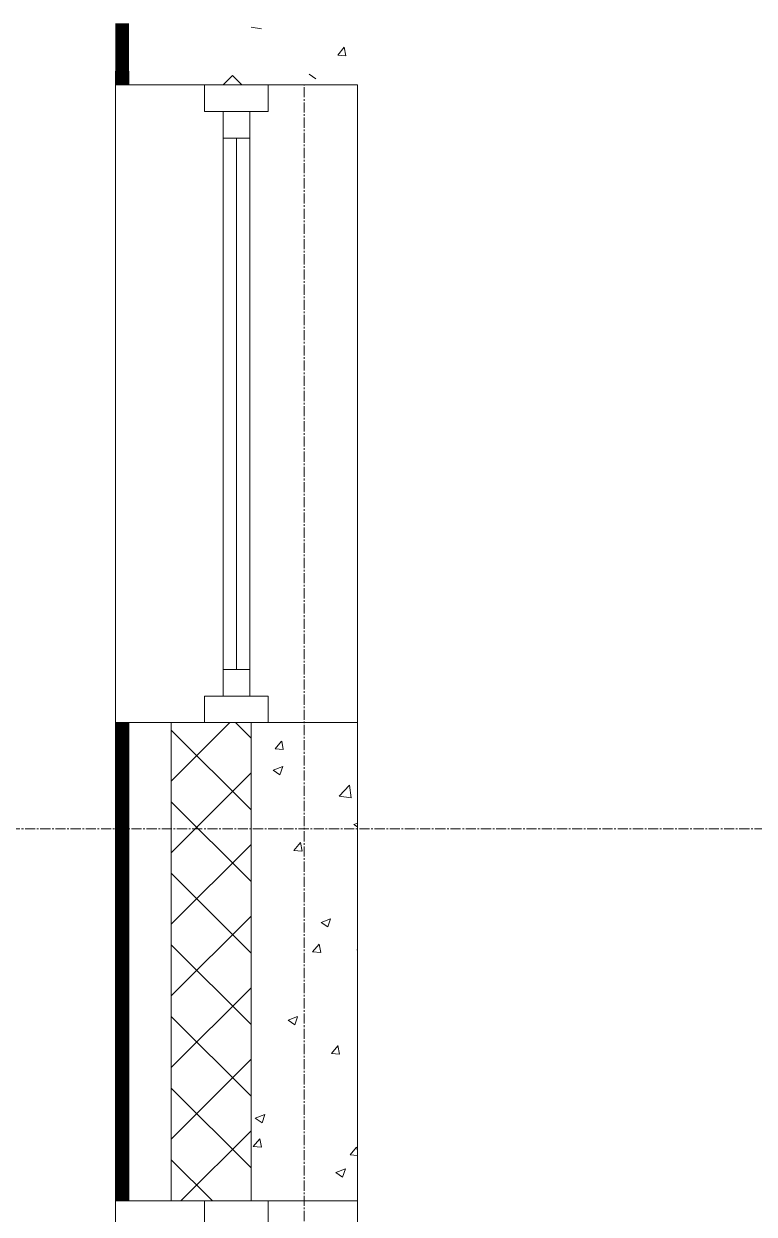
# Model space of a CAD drawing. Header units: millimetres. Extents: x 470010 to 1231400, y -134005 to 421770.
# Drawn here: x 508527 to 509900, y -100927 to -98687 of the extents above; entities that cross this region are included whole.
import ezdxf

# ---------------------------------------------------------------- set-up
doc = ezdxf.new("R2010")
doc.units = ezdxf.units.MM
doc.linetypes.add('CENTER2', pattern=[28.575, 19.05, -3.175, 3.175, -3.175])
for name, color, linetype, lineweight in [('A-Wall_Материал_Газоблок_Контур', 250, 'Continuous', 0), ('АР_Окна', 4, 'Continuous', 5), ('АР_Стены ПЕНОблок', 52, 'Continuous', 20), ('АР_Тонкая', 254, 'Continuous', 5), ('АР_Утеплитель', 31, 'Continuous', 0), ('АР_Штриховка', 8, 'Continuous', 0)]:
    doc.layers.add(name, color=color, linetype=linetype, lineweight=lineweight)
doc.layers.add('АР_Оси_РД_100', color=7, linetype='Continuous', lineweight=0, true_color=0x525252)

msp = doc.modelspace()

# ---------------------------------------------------------------- linework, layer by layer
at = {"layer": 'A-Wall_Материал_Газоблок_Контур', "color": 18, "linetype": 'Continuous', "lineweight": 0, "true_color": 0x000000}
for p, q in [((508698.932, -98801.687), (508698.932, -100001.687)), ((509153.932, -100001.687), (509153.932, -98801.687)), ((508698.932, -100901.687), (508698.932, -102101.687)), ((509153.932, -102101.687), (509153.932, -100901.687))]:
    msp.add_line(p, q, dxfattribs=at)
at = {"layer": 'АР_Окна', "color": 18, "linetype": 'Continuous', "lineweight": 5, "true_color": 0x000000}
for p, q in [((508698.932, -98801.687), (508698.932, -100001.687)), ((509153.932, -98801.687), (509153.932, -100001.687)), ((508901.432, -98901.687), (508951.432, -98901.687)), ((508926.432, -98901.687), (508926.432, -99901.687)), ((508901.432, -99901.687), (508951.432, -99901.687)), ((508698.932, -100901.687), (508698.932, -102101.687)), ((509153.932, -100901.687), (509153.932, -102101.687))]:
    msp.add_line(p, q, dxfattribs=at)
for points in [[(508986.432, -98851.687), (508986.432, -98801.687), (508866.432, -98801.687), (508866.432, -98851.687)], [(508901.432, -98851.687), (508951.432, -98851.687), (508951.432, -99951.687), (508901.432, -99951.687)], [(508986.432, -99951.687), (508986.432, -100001.687), (508866.432, -100001.687), (508866.432, -99951.687)], [(508986.432, -100951.687), (508986.432, -100901.687), (508866.432, -100901.687), (508866.432, -100951.687)]]:
    msp.add_lwpolyline(points, close=True, dxfattribs=at)
at = {"layer": 'АР_Оси_РД_100', "linetype": 'CENTER2'}
for p, q in [((509053.933, -133315.052), (509053.933, -98801.687)), ((538608.933, -100201.687), (503098.975, -100201.687))]:
    msp.add_line(p, q, dxfattribs=at)
at = {"layer": 'АР_Стены ПЕНОблок', "color": 18, "linetype": 'Continuous', "lineweight": 20, "true_color": 0x000000}
for p, q in [((508953.932, -98801.687), (509153.932, -98801.687)), ((509153.932, -100001.687), (508953.932, -100001.687)), ((508953.932, -100001.687), (508953.932, -100901.687)), ((509153.932, -100901.687), (509153.932, -100001.687)), ((508953.932, -100901.687), (509153.932, -100901.687))]:
    msp.add_line(p, q, dxfattribs=at)
at = {"layer": 'АР_Тонкая', "color": 18, "linetype": 'Continuous', "lineweight": 5, "true_color": 0x000000}
for p, q in [((508698.932, -98775.687), (508698.932, -98801.687)), ((508723.932, -98775.687), (508723.932, -98801.687)), ((508723.932, -98801.687), (508723.932, -98775.687)), ((508698.932, -98801.687), (508723.932, -98801.687)), ((508723.932, -98801.687), (508803.932, -98801.687)), ((508723.932, -100001.687), (508698.932, -100001.687)), ((508698.932, -100001.687), (508698.932, -100901.687)), ((508803.932, -100001.687), (508723.932, -100001.687)), ((508723.932, -100001.687), (508723.932, -100901.687)), ((508723.932, -100901.687), (508723.932, -100001.687)), ((508803.932, -100901.687), (508803.932, -100001.687)), ((508698.932, -100901.687), (508723.932, -100901.687)), ((508723.932, -100901.687), (508803.932, -100901.687))]:
    msp.add_line(p, q, dxfattribs=at)
at = {"layer": 'АР_Утеплитель', "color": 18, "linetype": 'Continuous', "lineweight": 0, "true_color": 0x000000}
for p, q in [((508803.932, -98801.687), (508953.932, -98801.687)), ((508953.932, -100001.687), (508803.932, -100001.687)), ((508803.932, -100001.687), (508803.932, -100901.687)), ((508953.932, -100901.687), (508953.932, -100001.687)), ((508803.932, -100901.687), (508953.932, -100901.687))]:
    msp.add_line(p, q, dxfattribs=at)
at = {"layer": 'АР_Штриховка', "color": 18, "linetype": 'Continuous', "lineweight": 0, "true_color": 0x000000}
for p, q in [((508698.932, -98686.687), (508723.932, -98686.687)), ((508698.932, -98687.687), (508723.932, -98687.687)), ((508698.932, -98688.687), (508723.932, -98688.687)), ((508698.932, -98689.687), (508723.932, -98689.687)), ((508698.932, -98690.687), (508723.932, -98690.687)), ((508698.932, -98691.687), (508723.932, -98691.687)), ((508698.932, -98692.687), (508723.932, -98692.687)), ((508698.932, -98693.687), (508723.932, -98693.687)), ((508953.932, -98693.084), (508973.759, -98696.159)), ((508698.932, -98694.687), (508723.932, -98694.687)), ((508698.932, -98695.687), (508723.932, -98695.687)), ((508698.932, -98696.687), (508723.932, -98696.687)), ((508698.932, -98697.687), (508723.932, -98697.687)), ((508698.932, -98698.687), (508723.932, -98698.687)), ((508698.932, -98699.687), (508723.932, -98699.687)), ((508698.932, -98700.687), (508723.932, -98700.687)), ((508698.932, -98701.687), (508723.932, -98701.687)), ((508698.932, -98702.687), (508723.932, -98702.687)), ((508698.932, -98703.687), (508723.932, -98703.687)), ((508698.932, -98704.687), (508723.932, -98704.687)), ((508698.932, -98705.687), (508723.932, -98705.687)), ((508698.932, -98706.687), (508723.932, -98706.687)), ((508698.932, -98707.687), (508723.932, -98707.687)), ((508698.932, -98708.687), (508723.932, -98708.687)), ((508698.932, -98709.687), (508723.932, -98709.687)), ((508698.932, -98710.687), (508723.932, -98710.687)), ((508698.932, -98711.687), (508723.932, -98711.687)), ((508698.932, -98712.687), (508723.932, -98712.687)), ((508698.932, -98713.687), (508723.932, -98713.687)), ((508698.932, -98714.687), (508723.932, -98714.687)), ((508698.932, -98715.687), (508723.932, -98715.687)), ((508698.932, -98716.687), (508723.932, -98716.687)), ((508698.932, -98717.687), (508723.932, -98717.687)), ((508698.932, -98718.687), (508723.932, -98718.687)), ((508698.932, -98719.687), (508723.932, -98719.687)), ((508698.932, -98720.687), (508723.932, -98720.687)), ((508698.932, -98721.687), (508723.932, -98721.687)), ((508698.932, -98722.687), (508723.932, -98722.687)), ((508698.932, -98723.687), (508723.932, -98723.687)), ((508698.932, -98724.687), (508723.932, -98724.687)), ((508698.932, -98725.687), (508723.932, -98725.687)), ((508698.932, -98726.687), (508723.932, -98726.687)), ((508698.932, -98727.687), (508723.932, -98727.687)), ((508698.932, -98728.687), (508723.932, -98728.687)), ((508698.932, -98729.687), (508723.932, -98729.687)), ((508698.932, -98730.687), (508723.932, -98730.687)), ((508698.932, -98731.687), (508723.932, -98731.687)), ((508698.932, -98732.687), (508723.932, -98732.687)), ((508698.932, -98733.687), (508723.932, -98733.687)), ((508698.932, -98734.687), (508723.932, -98734.687)), ((508698.932, -98735.687), (508723.932, -98735.687)), ((508698.932, -98736.687), (508723.932, -98736.687)), ((508698.932, -98737.687), (508723.932, -98737.687)), ((508698.932, -98738.687), (508723.932, -98738.687)), ((509116.98, -98745.469), (509129.225, -98730.876)), ((509132.267, -98746.778), (509129.33, -98730.857)), ((508698.932, -98739.687), (508723.932, -98739.687)), ((508698.932, -98740.687), (508723.932, -98740.687)), ((508698.932, -98741.687), (508723.932, -98741.687)), ((508698.932, -98742.687), (508723.932, -98742.687)), ((508698.932, -98743.687), (508723.932, -98743.687)), ((508698.932, -98744.687), (508723.932, -98744.687)), ((508698.932, -98745.687), (508723.932, -98745.687)), ((508698.932, -98746.687), (508723.932, -98746.687)), ((508698.932, -98747.687), (508723.932, -98747.687)), ((508698.932, -98748.687), (508723.932, -98748.687)), ((508698.932, -98749.687), (508723.932, -98749.687)), ((508698.932, -98750.687), (508723.932, -98750.687)), ((508698.932, -98751.687), (508723.932, -98751.687)), ((508698.932, -98752.687), (508723.932, -98752.687)), ((508698.932, -98753.687), (508723.932, -98753.687)), ((508698.932, -98754.687), (508723.932, -98754.687)), ((508698.932, -98755.687), (508723.932, -98755.687)), ((508698.932, -98756.687), (508723.932, -98756.687)), ((508698.932, -98757.687), (508723.932, -98757.687)), ((508698.932, -98758.687), (508723.932, -98758.687)), ((508698.932, -98759.687), (508723.932, -98759.687)), ((508698.932, -98760.687), (508723.932, -98760.687)), ((509116.98, -98745.47), (509132.162, -98746.798)), ((508698.932, -98761.687), (508723.932, -98761.687)), ((508698.932, -98762.687), (508723.932, -98762.687)), ((508698.932, -98763.687), (508723.932, -98763.687)), ((508698.932, -98764.687), (508723.932, -98764.687)), ((508698.932, -98765.687), (508723.932, -98765.687)), ((508698.932, -98766.687), (508723.932, -98766.687)), ((508698.932, -98767.687), (508723.932, -98767.687)), ((508698.932, -98768.687), (508723.932, -98768.687)), ((508698.932, -98769.687), (508723.932, -98769.687)), ((508698.932, -98770.687), (508723.932, -98770.687)), ((508698.932, -98771.687), (508723.932, -98771.687)), ((508698.932, -98772.687), (508723.932, -98772.687)), ((508698.932, -98773.687), (508723.932, -98773.687)), ((508698.932, -98775.687), (508723.932, -98775.687)), ((508698.932, -98776.687), (508723.932, -98776.687)), ((508698.932, -98777.687), (508723.932, -98777.687)), ((508698.932, -98778.687), (508723.932, -98778.687)), ((508698.932, -98779.687), (508723.932, -98779.687)), ((508698.932, -98780.687), (508723.932, -98780.687)), ((508698.932, -98781.687), (508723.932, -98781.687)), ((508698.932, -98782.687), (508723.932, -98782.687)), ((508698.932, -98783.687), (508723.932, -98783.687)), ((509063.379, -98781.53), (509076.013, -98790.052)), ((508698.932, -98784.687), (508723.932, -98784.687)), ((508698.932, -98785.687), (508723.932, -98785.687)), ((508698.932, -98786.687), (508723.932, -98786.687)), ((508698.932, -98787.687), (508723.932, -98787.687)), ((508698.932, -98788.687), (508723.932, -98788.687)), ((508698.932, -98789.687), (508723.932, -98789.687)), ((508698.932, -98790.687), (508723.932, -98790.687)), ((508698.932, -98791.687), (508723.932, -98791.687)), ((508698.932, -98792.687), (508723.932, -98792.687)), ((508698.932, -98793.687), (508723.932, -98793.687)), ((508698.932, -98794.687), (508723.932, -98794.687)), ((508698.932, -98795.687), (508723.932, -98795.687)), ((508698.932, -98796.687), (508723.932, -98796.687)), ((508698.932, -98797.687), (508723.932, -98797.687)), ((508698.932, -98798.687), (508723.932, -98798.687)), ((508698.932, -98799.687), (508723.932, -98799.687)), ((508698.932, -98800.687), (508723.932, -98800.687)), ((508901.665, -98801.687), (508919.229, -98784.123)), ((508936.792, -98801.687), (508919.229, -98784.123)), ((508698.932, -100002.687), (508723.932, -100002.687)), ((508698.932, -100003.687), (508723.932, -100003.687)), ((508698.932, -100004.687), (508723.932, -100004.687)), ((508698.932, -100005.687), (508723.932, -100005.687)), ((508698.932, -100006.687), (508723.932, -100006.687)), ((508698.932, -100007.687), (508723.932, -100007.687)), ((508698.932, -100008.687), (508723.932, -100008.687)), ((508698.932, -100009.687), (508723.932, -100009.687)), ((508698.932, -100010.687), (508723.932, -100010.687)), ((508698.932, -100011.687), (508723.932, -100011.687)), ((508698.932, -100012.687), (508723.932, -100012.687)), ((508698.932, -100013.687), (508723.932, -100013.687)), ((508698.932, -100014.687), (508723.932, -100014.687)), ((508698.932, -100015.687), (508723.932, -100015.687)), ((508803.932, -100111.754), (508913.999, -100001.687)), ((508953.932, -100165.865), (508803.932, -100015.865)), ((508953.932, -100031.161), (508924.458, -100001.687)), ((508698.932, -100016.687), (508723.932, -100016.687)), ((508698.932, -100017.687), (508723.932, -100017.687)), ((508698.932, -100018.687), (508723.932, -100018.687)), ((508698.932, -100019.687), (508723.932, -100019.687)), ((508698.932, -100020.687), (508723.932, -100020.687)), ((508698.932, -100021.687), (508723.932, -100021.687)), ((508698.932, -100022.687), (508723.932, -100022.687)), ((508698.932, -100023.687), (508723.932, -100023.687)), ((508698.932, -100024.687), (508723.932, -100024.687)), ((508698.932, -100025.687), (508723.932, -100025.687)), ((508698.932, -100026.687), (508723.932, -100026.687)), ((508698.932, -100027.687), (508723.932, -100027.687)), ((508698.932, -100028.687), (508723.932, -100028.687)), ((508698.932, -100029.687), (508723.932, -100029.687)), ((508698.932, -100030.687), (508723.932, -100030.687)), ((508698.932, -100031.687), (508723.932, -100031.687)), ((508698.932, -100032.687), (508723.932, -100032.687)), ((508698.932, -100033.687), (508723.932, -100033.687)), ((508698.932, -100034.687), (508723.932, -100034.687)), ((508698.932, -100035.687), (508723.932, -100035.687)), ((508698.932, -100036.687), (508723.932, -100036.687)), ((508698.932, -100037.687), (508723.932, -100037.687)), ((508999.314, -100050.989), (509011.559, -100036.396)), ((509014.599, -100052.299), (509011.662, -100036.377)), ((508698.932, -100038.687), (508723.932, -100038.687)), ((508698.932, -100039.687), (508723.932, -100039.687)), ((508698.932, -100040.687), (508723.932, -100040.687)), ((508698.932, -100041.687), (508723.932, -100041.687)), ((508698.932, -100042.687), (508723.932, -100042.687)), ((508698.932, -100043.687), (508723.932, -100043.687)), ((508698.932, -100044.687), (508723.932, -100044.687)), ((508698.932, -100045.687), (508723.932, -100045.687)), ((508698.932, -100046.687), (508723.932, -100046.687)), ((508698.932, -100047.687), (508723.932, -100047.687)), ((508698.932, -100048.687), (508723.932, -100048.687)), ((508698.932, -100049.687), (508723.932, -100049.687)), ((508698.932, -100050.687), (508723.932, -100050.687)), ((508698.932, -100051.687), (508723.932, -100051.687)), ((508698.932, -100052.687), (508723.932, -100052.687)), ((508698.932, -100053.687), (508723.932, -100053.687)), ((508698.932, -100054.687), (508723.932, -100054.687)), ((508698.932, -100055.687), (508723.932, -100055.687)), ((508698.932, -100056.687), (508723.932, -100056.687)), ((508698.932, -100057.687), (508723.932, -100057.687)), ((508698.932, -100058.687), (508723.932, -100058.687)), ((508698.932, -100059.687), (508723.932, -100059.687)), ((508698.932, -100060.687), (508723.932, -100060.687)), ((508999.314, -100050.989), (509014.496, -100052.318)), ((508698.932, -100061.687), (508723.932, -100061.687)), ((508698.932, -100062.687), (508723.932, -100062.687)), ((508698.932, -100063.687), (508723.932, -100063.687)), ((508698.932, -100064.687), (508723.932, -100064.687)), ((508698.932, -100065.687), (508723.932, -100065.687)), ((508698.932, -100066.687), (508723.932, -100066.687)), ((508698.932, -100067.687), (508723.932, -100067.687)), ((508698.932, -100068.687), (508723.932, -100068.687)), ((508698.932, -100069.687), (508723.932, -100069.687)), ((508698.932, -100070.687), (508723.932, -100070.687)), ((508698.932, -100071.687), (508723.932, -100071.687)), ((508698.932, -100072.687), (508723.932, -100072.687)), ((508698.932, -100073.687), (508723.932, -100073.687)), ((508698.932, -100074.687), (508723.932, -100074.687)), ((508698.932, -100075.687), (508723.932, -100075.687)), ((508698.932, -100076.687), (508723.932, -100076.687)), ((508698.932, -100077.687), (508723.932, -100077.687)), ((508698.932, -100078.687), (508723.932, -100078.687)), ((508698.932, -100079.687), (508723.932, -100079.687)), ((508698.932, -100080.687), (508723.932, -100080.687)), ((508698.932, -100081.687), (508723.932, -100081.687)), ((508698.932, -100082.687), (508723.932, -100082.687)), ((508698.932, -100083.687), (508723.932, -100083.687)), ((508698.932, -100084.687), (508723.932, -100084.687)), ((508698.932, -100085.687), (508723.932, -100085.687)), ((508698.932, -100086.687), (508723.932, -100086.687)), ((508698.932, -100087.687), (508723.932, -100087.687)), ((508698.932, -100088.687), (508723.932, -100088.687)), ((508698.932, -100089.687), (508723.932, -100089.687)), ((508698.932, -100090.687), (508723.932, -100090.687)), ((508698.932, -100091.687), (508723.932, -100091.687)), ((508698.932, -100092.687), (508723.932, -100092.687)), ((508698.932, -100093.687), (508723.932, -100093.687)), ((508698.932, -100094.687), (508723.932, -100094.687)), ((508698.932, -100095.687), (508723.932, -100095.687)), ((508698.932, -100096.687), (508723.932, -100096.687)), ((508698.932, -100097.687), (508723.932, -100097.687)), ((508698.932, -100098.687), (508723.932, -100098.687)), ((508698.932, -100099.687), (508723.932, -100099.687)), ((508698.932, -100100.687), (508723.932, -100100.687)), ((508698.932, -100101.687), (508723.932, -100101.687)), ((508698.932, -100102.687), (508723.932, -100102.687)), ((508698.932, -100103.687), (508723.932, -100103.687)), ((508698.932, -100104.687), (508723.932, -100104.687)), ((508803.932, -100246.457), (508953.932, -100096.457)), ((508995.795, -100091.188), (509008.43, -100099.71)), ((508995.808, -100091.16), (509013.592, -100084.333)), ((509008.434, -100099.711), (509013.584, -100084.362)), ((508698.932, -100105.687), (508723.932, -100105.687)), ((508698.932, -100106.687), (508723.932, -100106.687)), ((508698.932, -100107.687), (508723.932, -100107.687)), ((508698.932, -100108.687), (508723.932, -100108.687)), ((508698.932, -100109.687), (508723.932, -100109.687)), ((508698.932, -100110.687), (508723.932, -100110.687)), ((508698.932, -100111.687), (508723.932, -100111.687)), ((508698.932, -100112.687), (508723.932, -100112.687)), ((508698.932, -100113.687), (508723.932, -100113.687)), ((508698.932, -100114.687), (508723.932, -100114.687)), ((508698.932, -100115.687), (508723.932, -100115.687)), ((508698.932, -100116.687), (508723.932, -100116.687)), ((508698.932, -100117.687), (508723.932, -100117.687)), ((508698.932, -100118.687), (508723.932, -100118.687)), ((508698.932, -100119.687), (508723.932, -100119.687)), ((508698.932, -100120.687), (508723.932, -100120.687)), ((508698.932, -100121.687), (508723.932, -100121.687)), ((508698.932, -100122.687), (508723.932, -100122.687)), ((508698.932, -100123.687), (508723.932, -100123.687)), ((508698.932, -100124.687), (508723.932, -100124.687)), ((508698.932, -100125.687), (508723.932, -100125.687)), ((508698.932, -100126.687), (508723.932, -100126.687)), ((508698.932, -100127.687), (508723.932, -100127.687)), ((509119.523, -100139.955), (509139.307, -100119.336)), ((509142.14, -100143.455), (509139.333, -100119.333)), ((508698.932, -100128.687), (508723.932, -100128.687)), ((508698.932, -100129.687), (508723.932, -100129.687)), ((508698.932, -100130.687), (508723.932, -100130.687)), ((508698.932, -100131.687), (508723.932, -100131.687)), ((508698.932, -100132.687), (508723.932, -100132.687)), ((508698.932, -100133.687), (508723.932, -100133.687)), ((508698.932, -100134.687), (508723.932, -100134.687)), ((508698.932, -100135.687), (508723.932, -100135.687)), ((508698.932, -100136.687), (508723.932, -100136.687)), ((508698.932, -100137.687), (508723.932, -100137.687)), ((508698.932, -100138.687), (508723.932, -100138.687)), ((508698.932, -100139.687), (508723.932, -100139.687)), ((508698.932, -100140.687), (508723.932, -100140.687)), ((508698.932, -100141.687), (508723.932, -100141.687)), ((508698.932, -100142.687), (508723.932, -100142.687)), ((508698.932, -100143.687), (508723.932, -100143.687)), ((508698.932, -100144.687), (508723.932, -100144.687)), ((508698.932, -100145.687), (508723.932, -100145.687)), ((508698.932, -100146.687), (508723.932, -100146.687)), ((508698.932, -100147.687), (508723.932, -100147.687)), ((508698.932, -100148.687), (508723.932, -100148.687)), ((508698.932, -100149.687), (508723.932, -100149.687)), ((509119.543, -100139.996), (509142.133, -100143.5)), ((508698.932, -100150.687), (508723.932, -100150.687)), ((508698.932, -100151.687), (508723.932, -100151.687)), ((508698.932, -100152.687), (508723.932, -100152.687)), ((508698.932, -100153.687), (508723.932, -100153.687)), ((508698.932, -100154.687), (508723.932, -100154.687)), ((508698.932, -100155.687), (508723.932, -100155.687)), ((508698.932, -100156.687), (508723.932, -100156.687)), ((508698.932, -100157.687), (508723.932, -100157.687)), ((508698.932, -100158.687), (508723.932, -100158.687)), ((508698.932, -100159.687), (508723.932, -100159.687)), ((508698.932, -100160.687), (508723.932, -100160.687)), ((508698.932, -100161.687), (508723.932, -100161.687)), ((508698.932, -100162.687), (508723.932, -100162.687)), ((508698.932, -100163.687), (508723.932, -100163.687)), ((508698.932, -100164.687), (508723.932, -100164.687)), ((508698.932, -100165.687), (508723.932, -100165.687)), ((508698.932, -100166.687), (508723.932, -100166.687)), ((508698.932, -100167.687), (508723.932, -100167.687)), ((508698.932, -100168.687), (508723.932, -100168.687)), ((508698.932, -100169.687), (508723.932, -100169.687)), ((508698.932, -100170.687), (508723.932, -100170.687)), ((508698.932, -100171.687), (508723.932, -100171.687)), ((508698.932, -100172.687), (508723.932, -100172.687)), ((508953.932, -100300.569), (508803.932, -100150.569)), ((508698.932, -100173.687), (508723.932, -100173.687)), ((508698.932, -100174.687), (508723.932, -100174.687)), ((508698.932, -100175.687), (508723.932, -100175.687)), ((508698.932, -100176.687), (508723.932, -100176.687)), ((508698.932, -100177.687), (508723.932, -100177.687)), ((508698.932, -100178.687), (508723.932, -100178.687)), ((508698.932, -100179.687), (508723.932, -100179.687)), ((508698.932, -100180.687), (508723.932, -100180.687)), ((508698.932, -100181.687), (508723.932, -100181.687)), ((508698.932, -100182.687), (508723.932, -100182.687)), ((508698.932, -100183.687), (508723.932, -100183.687)), ((508698.932, -100184.687), (508723.932, -100184.687)), ((508698.932, -100185.687), (508723.932, -100185.687)), ((508698.932, -100186.687), (508723.932, -100186.687)), ((508698.932, -100187.687), (508723.932, -100187.687)), ((508698.932, -100188.687), (508723.932, -100188.687)), ((508698.932, -100189.687), (508723.932, -100189.687)), ((508698.932, -100190.687), (508723.932, -100190.687)), ((508698.932, -100191.687), (508723.932, -100191.687)), ((508698.932, -100192.687), (508723.932, -100192.687)), ((508698.932, -100193.687), (508723.932, -100193.687)), ((508698.932, -100194.687), (508723.932, -100194.687)), ((509147.41, -100193.453), (509153.932, -100197.853)), ((509147.422, -100193.425), (509153.932, -100190.926)), ((508698.932, -100195.687), (508723.932, -100195.687)), ((508698.932, -100196.687), (508723.932, -100196.687)), ((508698.932, -100197.687), (508723.932, -100197.687)), ((508698.932, -100198.687), (508723.932, -100198.687)), ((508698.932, -100199.687), (508723.932, -100199.687)), ((508698.932, -100200.687), (508723.932, -100200.687)), ((508698.932, -100201.687), (508723.932, -100201.687)), ((508698.932, -100202.687), (508723.932, -100202.687)), ((508698.932, -100203.687), (508723.932, -100203.687)), ((508698.932, -100204.687), (508723.932, -100204.687)), ((508698.932, -100205.687), (508723.932, -100205.687)), ((508698.932, -100206.687), (508723.932, -100206.687)), ((508698.932, -100207.687), (508723.932, -100207.687)), ((508698.932, -100208.687), (508723.932, -100208.687)), ((508698.932, -100209.687), (508723.932, -100209.687)), ((508698.932, -100210.687), (508723.932, -100210.687)), ((508698.932, -100211.687), (508723.932, -100211.687)), ((508698.932, -100212.687), (508723.932, -100212.687)), ((508698.932, -100213.687), (508723.932, -100213.687)), ((508698.932, -100214.687), (508723.932, -100214.687)), ((508698.932, -100215.687), (508723.932, -100215.687)), ((508698.932, -100216.687), (508723.932, -100216.687)), ((508698.932, -100217.687), (508723.932, -100217.687)), ((508698.932, -100218.687), (508723.932, -100218.687)), ((508698.932, -100219.687), (508723.932, -100219.687)), ((508698.932, -100220.687), (508723.932, -100220.687)), ((508698.932, -100221.687), (508723.932, -100221.687)), ((508698.932, -100222.687), (508723.932, -100222.687)), ((508698.932, -100223.687), (508723.932, -100223.687)), ((508698.932, -100224.687), (508723.932, -100224.687)), ((508698.932, -100225.687), (508723.932, -100225.687)), ((508698.932, -100226.687), (508723.932, -100226.687)), ((508698.932, -100227.687), (508723.932, -100227.687)), ((508698.932, -100228.687), (508723.932, -100228.687)), ((508698.932, -100229.687), (508723.932, -100229.687)), ((508698.932, -100230.687), (508723.932, -100230.687)), ((508698.932, -100231.687), (508723.932, -100231.687)), ((508698.932, -100232.687), (508723.932, -100232.687)), ((508698.932, -100233.687), (508723.932, -100233.687)), ((508698.932, -100234.687), (508723.932, -100234.687)), ((508698.932, -100235.687), (508723.932, -100235.687)), ((508698.932, -100236.687), (508723.932, -100236.687)), ((508698.932, -100237.687), (508723.932, -100237.687)), ((508698.932, -100238.687), (508723.932, -100238.687)), ((508698.932, -100239.687), (508723.932, -100239.687)), ((508803.932, -100381.161), (508953.932, -100231.161)), ((509034.558, -100242.046), (509046.803, -100227.453)), ((509049.842, -100243.356), (509046.905, -100227.434)), ((508698.932, -100240.687), (508723.932, -100240.687)), ((508698.932, -100241.687), (508723.932, -100241.687)), ((508698.932, -100242.687), (508723.932, -100242.687)), ((508698.932, -100243.687), (508723.932, -100243.687)), ((508698.932, -100244.687), (508723.932, -100244.687)), ((508698.932, -100245.687), (508723.932, -100245.687)), ((508698.932, -100246.687), (508723.932, -100246.687)), ((508698.932, -100247.687), (508723.932, -100247.687)), ((508698.932, -100248.687), (508723.932, -100248.687)), ((508698.932, -100249.687), (508723.932, -100249.687)), ((508698.932, -100250.687), (508723.932, -100250.687)), ((508698.932, -100251.687), (508723.932, -100251.687)), ((508698.932, -100252.687), (508723.932, -100252.687)), ((508698.932, -100253.687), (508723.932, -100253.687)), ((508698.932, -100254.687), (508723.932, -100254.687)), ((508698.932, -100255.687), (508723.932, -100255.687)), ((508698.932, -100256.687), (508723.932, -100256.687)), ((508698.932, -100257.687), (508723.932, -100257.687)), ((508698.932, -100258.687), (508723.932, -100258.687)), ((508698.932, -100259.687), (508723.932, -100259.687)), ((508698.932, -100260.687), (508723.932, -100260.687)), ((508698.932, -100261.687), (508723.932, -100261.687)), ((509034.558, -100242.046), (509049.74, -100243.374)), ((508698.932, -100262.687), (508723.932, -100262.687)), ((508698.932, -100263.687), (508723.932, -100263.687)), ((508698.932, -100264.687), (508723.932, -100264.687)), ((508698.932, -100265.687), (508723.932, -100265.687)), ((508698.932, -100266.687), (508723.932, -100266.687)), ((508698.932, -100267.687), (508723.932, -100267.687)), ((508698.932, -100268.687), (508723.932, -100268.687)), ((508698.932, -100269.687), (508723.932, -100269.687)), ((508698.932, -100270.687), (508723.932, -100270.687)), ((508698.932, -100271.687), (508723.932, -100271.687)), ((508698.932, -100272.687), (508723.932, -100272.687)), ((508698.932, -100273.687), (508723.932, -100273.687)), ((508698.932, -100274.687), (508723.932, -100274.687)), ((508698.932, -100275.687), (508723.932, -100275.687)), ((508698.932, -100276.687), (508723.932, -100276.687)), ((508698.932, -100277.687), (508723.932, -100277.687)), ((508698.932, -100278.687), (508723.932, -100278.687)), ((508698.932, -100279.687), (508723.932, -100279.687)), ((508698.932, -100280.687), (508723.932, -100280.687)), ((508698.932, -100281.687), (508723.932, -100281.687)), ((508698.932, -100282.687), (508723.932, -100282.687)), ((508698.932, -100283.687), (508723.932, -100283.687)), ((508698.932, -100284.687), (508723.932, -100284.687)), ((508698.932, -100285.687), (508723.932, -100285.687)), ((508698.932, -100286.687), (508723.932, -100286.687)), ((508698.932, -100287.687), (508723.932, -100287.687)), ((508698.932, -100288.687), (508723.932, -100288.687)), ((508698.932, -100289.687), (508723.932, -100289.687)), ((508698.932, -100290.687), (508723.932, -100290.687)), ((508698.932, -100291.687), (508723.932, -100291.687)), ((508698.932, -100292.687), (508723.932, -100292.687)), ((508698.932, -100293.687), (508723.932, -100293.687)), ((508698.932, -100294.687), (508723.932, -100294.687)), ((508698.932, -100295.687), (508723.932, -100295.687)), ((508698.932, -100296.687), (508723.932, -100296.687)), ((508698.932, -100297.687), (508723.932, -100297.687)), ((508698.932, -100298.687), (508723.932, -100298.687)), ((508698.932, -100299.687), (508723.932, -100299.687)), ((508698.932, -100300.687), (508723.932, -100300.687)), ((508698.932, -100301.687), (508723.932, -100301.687)), ((508698.932, -100302.687), (508723.932, -100302.687)), ((508698.932, -100303.687), (508723.932, -100303.687)), ((508698.932, -100304.687), (508723.932, -100304.687)), ((508698.932, -100305.687), (508723.932, -100305.687)), ((508698.932, -100306.687), (508723.932, -100306.687)), ((508953.932, -100435.273), (508803.932, -100285.273)), ((508698.932, -100307.687), (508723.932, -100307.687)), ((508698.932, -100308.687), (508723.932, -100308.687)), ((508698.932, -100309.687), (508723.932, -100309.687)), ((508698.932, -100310.687), (508723.932, -100310.687)), ((508698.932, -100311.687), (508723.932, -100311.687)), ((508698.932, -100312.687), (508723.932, -100312.687)), ((508698.932, -100313.687), (508723.932, -100313.687)), ((508698.932, -100314.687), (508723.932, -100314.687)), ((508698.932, -100315.687), (508723.932, -100315.687)), ((508698.932, -100316.687), (508723.932, -100316.687)), ((508698.932, -100317.687), (508723.932, -100317.687)), ((508698.932, -100318.687), (508723.932, -100318.687)), ((508698.932, -100319.687), (508723.932, -100319.687)), ((508698.932, -100320.687), (508723.932, -100320.687)), ((508698.932, -100321.687), (508723.932, -100321.687)), ((508698.932, -100322.687), (508723.932, -100322.687)), ((508698.932, -100323.687), (508723.932, -100323.687)), ((508698.932, -100324.687), (508723.932, -100324.687)), ((508698.932, -100325.687), (508723.932, -100325.687)), ((508698.932, -100326.687), (508723.932, -100326.687)), ((508698.932, -100327.687), (508723.932, -100327.687)), ((508698.932, -100328.687), (508723.932, -100328.687)), ((508698.932, -100329.687), (508723.932, -100329.687)), ((508698.932, -100330.687), (508723.932, -100330.687)), ((508698.932, -100331.687), (508723.932, -100331.687)), ((508698.932, -100332.687), (508723.932, -100332.687)), ((508698.932, -100333.687), (508723.932, -100333.687)), ((508698.932, -100334.687), (508723.932, -100334.687)), ((508698.932, -100335.687), (508723.932, -100335.687)), ((508698.932, -100336.687), (508723.932, -100336.687)), ((508698.932, -100337.687), (508723.932, -100337.687)), ((508698.932, -100338.687), (508723.932, -100338.687)), ((508698.932, -100339.687), (508723.932, -100339.687)), ((508698.932, -100340.687), (508723.932, -100340.687)), ((508698.932, -100341.687), (508723.932, -100341.687)), ((508698.932, -100342.687), (508723.932, -100342.687)), ((508698.932, -100343.687), (508723.932, -100343.687)), ((508698.932, -100344.687), (508723.932, -100344.687)), ((508698.932, -100345.687), (508723.932, -100345.687)), ((508698.932, -100346.687), (508723.932, -100346.687)), ((508698.932, -100347.687), (508723.932, -100347.687)), ((508698.932, -100348.687), (508723.932, -100348.687)), ((508698.932, -100349.687), (508723.932, -100349.687)), ((508698.932, -100350.687), (508723.932, -100350.687)), ((508698.932, -100351.687), (508723.932, -100351.687)), ((508698.932, -100352.687), (508723.932, -100352.687)), ((508698.932, -100353.687), (508723.932, -100353.687)), ((508698.932, -100354.687), (508723.932, -100354.687)), ((508698.932, -100355.687), (508723.932, -100355.687)), ((508698.932, -100356.687), (508723.932, -100356.687)), ((508698.932, -100357.687), (508723.932, -100357.687)), ((508698.932, -100358.687), (508723.932, -100358.687)), ((508698.932, -100359.687), (508723.932, -100359.687)), ((508698.932, -100360.687), (508723.932, -100360.687)), ((508698.932, -100361.687), (508723.932, -100361.687)), ((508698.932, -100362.687), (508723.932, -100362.687)), ((508698.932, -100363.687), (508723.932, -100363.687)), ((508698.932, -100364.687), (508723.932, -100364.687)), ((508698.932, -100365.687), (508723.932, -100365.687)), ((508698.932, -100366.687), (508723.932, -100366.687)), ((508698.932, -100367.687), (508723.932, -100367.687)), ((508698.932, -100368.687), (508723.932, -100368.687)), ((508698.932, -100369.687), (508723.932, -100369.687)), ((508698.932, -100370.687), (508723.932, -100370.687)), ((508698.932, -100371.687), (508723.932, -100371.687)), ((508698.932, -100372.687), (508723.932, -100372.687)), ((508698.932, -100373.687), (508723.932, -100373.687)), ((508803.932, -100515.865), (508953.932, -100365.865)), ((509085.62, -100377.613), (509103.405, -100370.787)), ((509098.246, -100386.164), (509103.396, -100370.815)), ((508698.932, -100374.687), (508723.932, -100374.687)), ((508698.932, -100375.687), (508723.932, -100375.687)), ((508698.932, -100376.687), (508723.932, -100376.687)), ((508698.932, -100377.687), (508723.932, -100377.687)), ((508698.932, -100378.687), (508723.932, -100378.687)), ((508698.932, -100379.687), (508723.932, -100379.687)), ((508698.932, -100380.687), (508723.932, -100380.687)), ((508698.932, -100381.687), (508723.932, -100381.687)), ((508698.932, -100382.687), (508723.932, -100382.687)), ((508698.932, -100383.687), (508723.932, -100383.687)), ((508698.932, -100384.687), (508723.932, -100384.687)), ((508698.932, -100385.687), (508723.932, -100385.687)), ((508698.932, -100386.687), (508723.932, -100386.687)), ((508698.932, -100387.687), (508723.932, -100387.687)), ((508698.932, -100388.687), (508723.932, -100388.687)), ((508698.932, -100389.687), (508723.932, -100389.687)), ((508698.932, -100390.687), (508723.932, -100390.687)), ((508698.932, -100391.687), (508723.932, -100391.687)), ((508698.932, -100392.687), (508723.932, -100392.687)), ((508698.932, -100393.687), (508723.932, -100393.687)), ((508698.932, -100394.687), (508723.932, -100394.687)), ((508698.932, -100395.687), (508723.932, -100395.687)), ((508698.932, -100396.687), (508723.932, -100396.687)), ((509085.608, -100377.641), (509098.242, -100386.163)), ((508698.932, -100397.687), (508723.932, -100397.687)), ((508698.932, -100398.687), (508723.932, -100398.687)), ((508698.932, -100399.687), (508723.932, -100399.687)), ((508698.932, -100400.687), (508723.932, -100400.687)), ((508698.932, -100401.687), (508723.932, -100401.687)), ((508698.932, -100402.687), (508723.932, -100402.687)), ((508698.932, -100403.687), (508723.932, -100403.687)), ((508698.932, -100404.687), (508723.932, -100404.687)), ((508698.932, -100405.687), (508723.932, -100405.687)), ((508698.932, -100406.687), (508723.932, -100406.687)), ((508698.932, -100407.687), (508723.932, -100407.687)), ((508698.932, -100408.687), (508723.932, -100408.687)), ((508698.932, -100409.687), (508723.932, -100409.687)), ((508698.932, -100410.687), (508723.932, -100410.687)), ((508698.932, -100411.687), (508723.932, -100411.687)), ((508698.932, -100412.687), (508723.932, -100412.687)), ((508698.932, -100413.687), (508723.932, -100413.687)), ((508698.932, -100414.687), (508723.932, -100414.687)), ((508698.932, -100415.687), (508723.932, -100415.687)), ((508698.932, -100416.687), (508723.932, -100416.687)), ((508698.932, -100417.687), (508723.932, -100417.687)), ((508698.932, -100418.687), (508723.932, -100418.687)), ((509069.801, -100433.103), (509082.046, -100418.51)), ((509085.085, -100434.413), (509082.148, -100418.491)), ((508698.932, -100419.687), (508723.932, -100419.687)), ((508698.932, -100420.687), (508723.932, -100420.687)), ((508698.932, -100421.687), (508723.932, -100421.687)), ((508698.932, -100422.687), (508723.932, -100422.687)), ((508698.932, -100423.687), (508723.932, -100423.687)), ((508698.932, -100424.687), (508723.932, -100424.687)), ((508698.932, -100425.687), (508723.932, -100425.687)), ((508698.932, -100426.687), (508723.932, -100426.687)), ((508698.932, -100427.687), (508723.932, -100427.687)), ((508698.932, -100428.687), (508723.932, -100428.687)), ((508698.932, -100429.687), (508723.932, -100429.687)), ((508698.932, -100430.687), (508723.932, -100430.687)), ((508698.932, -100431.687), (508723.932, -100431.687)), ((508698.932, -100432.687), (508723.932, -100432.687)), ((508698.932, -100433.687), (508723.932, -100433.687)), ((508698.932, -100434.687), (508723.932, -100434.687)), ((508698.932, -100435.687), (508723.932, -100435.687)), ((508698.932, -100436.687), (508723.932, -100436.687)), ((508698.932, -100437.687), (508723.932, -100437.687)), ((508698.932, -100438.687), (508723.932, -100438.687)), ((508698.932, -100439.687), (508723.932, -100439.687)), ((508698.932, -100440.687), (508723.932, -100440.687)), ((508953.932, -100569.977), (508803.932, -100419.977)), ((509069.801, -100433.103), (509084.983, -100434.431)), ((509153.198, -100429.423), (509153.932, -100428.658)), ((509153.217, -100429.464), (509153.932, -100429.575)), ((508698.932, -100441.687), (508723.932, -100441.687)), ((508698.932, -100442.687), (508723.932, -100442.687)), ((508698.932, -100443.687), (508723.932, -100443.687)), ((508698.932, -100444.687), (508723.932, -100444.687)), ((508698.932, -100445.687), (508723.932, -100445.687)), ((508698.932, -100446.687), (508723.932, -100446.687)), ((508698.932, -100447.687), (508723.932, -100447.687)), ((508698.932, -100448.687), (508723.932, -100448.687)), ((508698.932, -100449.687), (508723.932, -100449.687)), ((508698.932, -100450.687), (508723.932, -100450.687)), ((508698.932, -100451.687), (508723.932, -100451.687)), ((508698.932, -100452.687), (508723.932, -100452.687)), ((508698.932, -100453.687), (508723.932, -100453.687)), ((508698.932, -100454.687), (508723.932, -100454.687)), ((508698.932, -100455.687), (508723.932, -100455.687)), ((508698.932, -100456.687), (508723.932, -100456.687)), ((508698.932, -100457.687), (508723.932, -100457.687)), ((508698.932, -100458.687), (508723.932, -100458.687)), ((508698.932, -100459.687), (508723.932, -100459.687)), ((508698.932, -100460.687), (508723.932, -100460.687)), ((508698.932, -100461.687), (508723.932, -100461.687)), ((508698.932, -100462.687), (508723.932, -100462.687)), ((508698.932, -100463.687), (508723.932, -100463.687)), ((508698.932, -100464.687), (508723.932, -100464.687)), ((508698.932, -100465.687), (508723.932, -100465.687)), ((508698.932, -100466.687), (508723.932, -100466.687)), ((508698.932, -100467.687), (508723.932, -100467.687)), ((508698.932, -100468.687), (508723.932, -100468.687)), ((508698.932, -100469.687), (508723.932, -100469.687)), ((508698.932, -100470.687), (508723.932, -100470.687)), ((508698.932, -100471.687), (508723.932, -100471.687)), ((508698.932, -100472.687), (508723.932, -100472.687)), ((508698.932, -100473.687), (508723.932, -100473.687)), ((508698.932, -100474.687), (508723.932, -100474.687)), ((508698.932, -100475.687), (508723.932, -100475.687)), ((508698.932, -100476.687), (508723.932, -100476.687)), ((508698.932, -100477.687), (508723.932, -100477.687)), ((508698.932, -100478.687), (508723.932, -100478.687)), ((508698.932, -100479.687), (508723.932, -100479.687)), ((508698.932, -100480.687), (508723.932, -100480.687)), ((508698.932, -100481.687), (508723.932, -100481.687)), ((508698.932, -100482.687), (508723.932, -100482.687)), ((508698.932, -100483.687), (508723.932, -100483.687)), ((508698.932, -100484.687), (508723.932, -100484.687)), ((508698.932, -100485.687), (508723.932, -100485.687)), ((508698.932, -100486.687), (508723.932, -100486.687)), ((508698.932, -100487.687), (508723.932, -100487.687)), ((508698.932, -100488.687), (508723.932, -100488.687)), ((508698.932, -100489.687), (508723.932, -100489.687)), ((508698.932, -100490.687), (508723.932, -100490.687)), ((508698.932, -100491.687), (508723.932, -100491.687)), ((508698.932, -100492.687), (508723.932, -100492.687)), ((508698.932, -100493.687), (508723.932, -100493.687)), ((508698.932, -100494.687), (508723.932, -100494.687)), ((508698.932, -100495.687), (508723.932, -100495.687)), ((508698.932, -100496.687), (508723.932, -100496.687)), ((508698.932, -100497.687), (508723.932, -100497.687)), ((508698.932, -100498.687), (508723.932, -100498.687)), ((508698.932, -100499.687), (508723.932, -100499.687)), ((508698.932, -100500.687), (508723.932, -100500.687)), ((508698.932, -100501.687), (508723.932, -100501.687)), ((508698.932, -100502.687), (508723.932, -100502.687)), ((508698.932, -100503.687), (508723.932, -100503.687)), ((508698.932, -100504.687), (508723.932, -100504.687)), ((508698.932, -100505.687), (508723.932, -100505.687)), ((508698.932, -100506.687), (508723.932, -100506.687)), ((508698.932, -100507.687), (508723.932, -100507.687)), ((508698.932, -100508.687), (508723.932, -100508.687)), ((508803.932, -100650.569), (508953.932, -100500.569)), ((508698.932, -100509.687), (508723.932, -100509.687)), ((508698.932, -100510.687), (508723.932, -100510.687)), ((508698.932, -100511.687), (508723.932, -100511.687)), ((508698.932, -100512.687), (508723.932, -100512.687)), ((508698.932, -100513.687), (508723.932, -100513.687)), ((508698.932, -100514.687), (508723.932, -100514.687)), ((508698.932, -100515.687), (508723.932, -100515.687)), ((508698.932, -100516.687), (508723.932, -100516.687)), ((508698.932, -100517.687), (508723.932, -100517.687)), ((508698.932, -100518.687), (508723.932, -100518.687)), ((508698.932, -100519.687), (508723.932, -100519.687)), ((508698.932, -100520.687), (508723.932, -100520.687)), ((508698.932, -100521.687), (508723.932, -100521.687)), ((508698.932, -100522.687), (508723.932, -100522.687)), ((508698.932, -100523.687), (508723.932, -100523.687)), ((508698.932, -100524.687), (508723.932, -100524.687)), ((508698.932, -100525.687), (508723.932, -100525.687)), ((508698.932, -100526.687), (508723.932, -100526.687)), ((508698.932, -100527.687), (508723.932, -100527.687)), ((508698.932, -100528.687), (508723.932, -100528.687)), ((508698.932, -100529.687), (508723.932, -100529.687)), ((508698.932, -100530.687), (508723.932, -100530.687)), ((508698.932, -100531.687), (508723.932, -100531.687)), ((508698.932, -100532.687), (508723.932, -100532.687)), ((508698.932, -100533.687), (508723.932, -100533.687)), ((508698.932, -100534.687), (508723.932, -100534.687)), ((508698.932, -100535.687), (508723.932, -100535.687)), ((508698.932, -100536.687), (508723.932, -100536.687)), ((508698.932, -100537.687), (508723.932, -100537.687)), ((508698.932, -100538.687), (508723.932, -100538.687)), ((508698.932, -100539.687), (508723.932, -100539.687)), ((508698.932, -100540.687), (508723.932, -100540.687)), ((508698.932, -100541.687), (508723.932, -100541.687)), ((508698.932, -100542.687), (508723.932, -100542.687)), ((508698.932, -100543.687), (508723.932, -100543.687)), ((508698.932, -100544.687), (508723.932, -100544.687)), ((508698.932, -100545.687), (508723.932, -100545.687)), ((508698.932, -100546.687), (508723.932, -100546.687)), ((508698.932, -100547.687), (508723.932, -100547.687)), ((508698.932, -100548.687), (508723.932, -100548.687)), ((508698.932, -100549.687), (508723.932, -100549.687)), ((508698.932, -100550.687), (508723.932, -100550.687)), ((508698.932, -100551.687), (508723.932, -100551.687)), ((508698.932, -100552.687), (508723.932, -100552.687)), ((508698.932, -100553.687), (508723.932, -100553.687)), ((508698.932, -100554.687), (508723.932, -100554.687)), ((508698.932, -100555.687), (508723.932, -100555.687)), ((508698.932, -100556.687), (508723.932, -100556.687)), ((508698.932, -100557.687), (508723.932, -100557.687)), ((508698.932, -100558.687), (508723.932, -100558.687)), ((508698.932, -100559.687), (508723.932, -100559.687)), ((508698.932, -100560.687), (508723.932, -100560.687)), ((508698.932, -100561.687), (508723.932, -100561.687)), ((508698.932, -100562.687), (508723.932, -100562.687)), ((508698.932, -100563.687), (508723.932, -100563.687)), ((508698.932, -100564.687), (508723.932, -100564.687)), ((508698.932, -100565.687), (508723.932, -100565.687)), ((508698.932, -100566.687), (508723.932, -100566.687)), ((508698.932, -100567.687), (508723.932, -100567.687)), ((508698.932, -100568.687), (508723.932, -100568.687)), ((508698.932, -100569.687), (508723.932, -100569.687)), ((508698.932, -100570.687), (508723.932, -100570.687)), ((508698.932, -100571.687), (508723.932, -100571.687)), ((508698.932, -100572.687), (508723.932, -100572.687)), ((508698.932, -100573.687), (508723.932, -100573.687)), ((508698.932, -100574.687), (508723.932, -100574.687)), ((508698.932, -100575.687), (508723.932, -100575.687)), ((508953.932, -100704.68), (508803.932, -100554.68)), ((509023.806, -100561.829), (509036.44, -100570.351)), ((509023.818, -100561.802), (509041.603, -100554.975)), ((509036.444, -100570.352), (509041.594, -100555.003)), ((508698.932, -100576.687), (508723.932, -100576.687)), ((508698.932, -100577.687), (508723.932, -100577.687)), ((508698.932, -100578.687), (508723.932, -100578.687)), ((508698.932, -100579.687), (508723.932, -100579.687)), ((508698.932, -100580.687), (508723.932, -100580.687)), ((508698.932, -100581.687), (508723.932, -100581.687)), ((508698.932, -100582.687), (508723.932, -100582.687)), ((508698.932, -100583.687), (508723.932, -100583.687)), ((508698.932, -100584.687), (508723.932, -100584.687)), ((508698.932, -100585.687), (508723.932, -100585.687)), ((508698.932, -100586.687), (508723.932, -100586.687)), ((508698.932, -100587.687), (508723.932, -100587.687)), ((508698.932, -100588.687), (508723.932, -100588.687)), ((508698.932, -100589.687), (508723.932, -100589.687)), ((508698.932, -100590.687), (508723.932, -100590.687)), ((508698.932, -100591.687), (508723.932, -100591.687)), ((508698.932, -100592.687), (508723.932, -100592.687)), ((508698.932, -100593.687), (508723.932, -100593.687)), ((508698.932, -100594.687), (508723.932, -100594.687)), ((508698.932, -100595.687), (508723.932, -100595.687)), ((508698.932, -100596.687), (508723.932, -100596.687)), ((508698.932, -100597.687), (508723.932, -100597.687)), ((508698.932, -100598.687), (508723.932, -100598.687)), ((508698.932, -100599.687), (508723.932, -100599.687)), ((508698.932, -100600.687), (508723.932, -100600.687)), ((508698.932, -100601.687), (508723.932, -100601.687)), ((508698.932, -100602.687), (508723.932, -100602.687)), ((508698.932, -100603.687), (508723.932, -100603.687)), ((508698.932, -100604.687), (508723.932, -100604.687)), ((508698.932, -100605.687), (508723.932, -100605.687)), ((508698.932, -100606.687), (508723.932, -100606.687)), ((508698.932, -100607.687), (508723.932, -100607.687)), ((508698.932, -100608.687), (508723.932, -100608.687)), ((508698.932, -100609.687), (508723.932, -100609.687)), ((508698.932, -100610.687), (508723.932, -100610.687)), ((508698.932, -100611.687), (508723.932, -100611.687)), ((508698.932, -100612.687), (508723.932, -100612.687)), ((508698.932, -100613.687), (508723.932, -100613.687)), ((508698.932, -100614.687), (508723.932, -100614.687)), ((508698.932, -100615.687), (508723.932, -100615.687)), ((508698.932, -100616.687), (508723.932, -100616.687)), ((508698.932, -100617.687), (508723.932, -100617.687)), ((508698.932, -100618.687), (508723.932, -100618.687)), ((508698.932, -100619.687), (508723.932, -100619.687)), ((508698.932, -100620.687), (508723.932, -100620.687)), ((509105.045, -100624.16), (509117.29, -100609.566)), ((509120.328, -100625.469), (509117.391, -100609.548)), ((508698.932, -100621.687), (508723.932, -100621.687)), ((508698.932, -100622.687), (508723.932, -100622.687)), ((508698.932, -100623.687), (508723.932, -100623.687)), ((508698.932, -100624.687), (508723.932, -100624.687)), ((508698.932, -100625.687), (508723.932, -100625.687)), ((508698.932, -100626.687), (508723.932, -100626.687)), ((508698.932, -100627.687), (508723.932, -100627.687)), ((508698.932, -100628.687), (508723.932, -100628.687)), ((508698.932, -100629.687), (508723.932, -100629.687)), ((508698.932, -100630.687), (508723.932, -100630.687)), ((508698.932, -100631.687), (508723.932, -100631.687)), ((508698.932, -100632.687), (508723.932, -100632.687)), ((508698.932, -100633.687), (508723.932, -100633.687)), ((508698.932, -100634.687), (508723.932, -100634.687)), ((508698.932, -100635.687), (508723.932, -100635.687)), ((508698.932, -100636.687), (508723.932, -100636.687)), ((508698.932, -100637.687), (508723.932, -100637.687)), ((508698.932, -100638.687), (508723.932, -100638.687)), ((508698.932, -100639.687), (508723.932, -100639.687)), ((508698.932, -100640.687), (508723.932, -100640.687)), ((508698.932, -100641.687), (508723.932, -100641.687)), ((508698.932, -100642.687), (508723.932, -100642.687)), ((508803.932, -100785.273), (508953.932, -100635.273)), ((509105.045, -100624.16), (509120.227, -100625.488)), ((508698.932, -100643.687), (508723.932, -100643.687)), ((508698.932, -100644.687), (508723.932, -100644.687)), ((508698.932, -100645.687), (508723.932, -100645.687)), ((508698.932, -100646.687), (508723.932, -100646.687)), ((508698.932, -100647.687), (508723.932, -100647.687)), ((508698.932, -100648.687), (508723.932, -100648.687)), ((508698.932, -100649.687), (508723.932, -100649.687)), ((508698.932, -100650.687), (508723.932, -100650.687)), ((508698.932, -100651.687), (508723.932, -100651.687)), ((508698.932, -100652.687), (508723.932, -100652.687)), ((508698.932, -100653.687), (508723.932, -100653.687)), ((508698.932, -100654.687), (508723.932, -100654.687)), ((508698.932, -100655.687), (508723.932, -100655.687)), ((508698.932, -100656.687), (508723.932, -100656.687)), ((508698.932, -100657.687), (508723.932, -100657.687)), ((508698.932, -100658.687), (508723.932, -100658.687)), ((508698.932, -100659.687), (508723.932, -100659.687)), ((508698.932, -100660.687), (508723.932, -100660.687)), ((508698.932, -100661.687), (508723.932, -100661.687)), ((508698.932, -100662.687), (508723.932, -100662.687)), ((508698.932, -100663.687), (508723.932, -100663.687)), ((508698.932, -100664.687), (508723.932, -100664.687)), ((508698.932, -100665.687), (508723.932, -100665.687)), ((508698.932, -100666.687), (508723.932, -100666.687)), ((508698.932, -100667.687), (508723.932, -100667.687)), ((508698.932, -100668.687), (508723.932, -100668.687)), ((508698.932, -100669.687), (508723.932, -100669.687)), ((508698.932, -100670.687), (508723.932, -100670.687)), ((508698.932, -100671.687), (508723.932, -100671.687)), ((508698.932, -100672.687), (508723.932, -100672.687)), ((508698.932, -100673.687), (508723.932, -100673.687)), ((508698.932, -100674.687), (508723.932, -100674.687)), ((508698.932, -100675.687), (508723.932, -100675.687)), ((508698.932, -100676.687), (508723.932, -100676.687)), ((508698.932, -100677.687), (508723.932, -100677.687)), ((508698.932, -100678.687), (508723.932, -100678.687)), ((508698.932, -100679.687), (508723.932, -100679.687)), ((508698.932, -100680.687), (508723.932, -100680.687)), ((508698.932, -100681.687), (508723.932, -100681.687)), ((508698.932, -100682.687), (508723.932, -100682.687)), ((508698.932, -100683.687), (508723.932, -100683.687)), ((508698.932, -100684.687), (508723.932, -100684.687)), ((508698.932, -100685.687), (508723.932, -100685.687)), ((508698.932, -100686.687), (508723.932, -100686.687)), ((508698.932, -100687.687), (508723.932, -100687.687)), ((508698.932, -100688.687), (508723.932, -100688.687)), ((508698.932, -100689.687), (508723.932, -100689.687)), ((508698.932, -100690.687), (508723.932, -100690.687)), ((508698.932, -100691.687), (508723.932, -100691.687)), ((508698.932, -100692.687), (508723.932, -100692.687)), ((508698.932, -100693.687), (508723.932, -100693.687)), ((508698.932, -100694.687), (508723.932, -100694.687)), ((508698.932, -100695.687), (508723.932, -100695.687)), ((508698.932, -100696.687), (508723.932, -100696.687)), ((508698.932, -100697.687), (508723.932, -100697.687)), ((508698.932, -100698.687), (508723.932, -100698.687)), ((508698.932, -100699.687), (508723.932, -100699.687)), ((508698.932, -100700.687), (508723.932, -100700.687)), ((508698.932, -100701.687), (508723.932, -100701.687)), ((508698.932, -100702.687), (508723.932, -100702.687)), ((508698.932, -100703.687), (508723.932, -100703.687)), ((508698.932, -100704.687), (508723.932, -100704.687)), ((508698.932, -100705.687), (508723.932, -100705.687)), ((508698.932, -100706.687), (508723.932, -100706.687)), ((508698.932, -100707.687), (508723.932, -100707.687)), ((508698.932, -100708.687), (508723.932, -100708.687)), ((508698.932, -100709.687), (508723.932, -100709.687)), ((508953.932, -100839.384), (508803.932, -100689.384)), ((508698.932, -100710.687), (508723.932, -100710.687)), ((508698.932, -100711.687), (508723.932, -100711.687)), ((508698.932, -100712.687), (508723.932, -100712.687)), ((508698.932, -100713.687), (508723.932, -100713.687)), ((508698.932, -100714.687), (508723.932, -100714.687)), ((508698.932, -100715.687), (508723.932, -100715.687)), ((508698.932, -100716.687), (508723.932, -100716.687)), ((508698.932, -100717.687), (508723.932, -100717.687)), ((508698.932, -100718.687), (508723.932, -100718.687)), ((508698.932, -100719.687), (508723.932, -100719.687)), ((508698.932, -100720.687), (508723.932, -100720.687)), ((508698.932, -100721.687), (508723.932, -100721.687)), ((508698.932, -100722.687), (508723.932, -100722.687)), ((508698.932, -100723.687), (508723.932, -100723.687)), ((508698.932, -100724.687), (508723.932, -100724.687)), ((508698.932, -100725.687), (508723.932, -100725.687)), ((508698.932, -100726.687), (508723.932, -100726.687)), ((508698.932, -100727.687), (508723.932, -100727.687)), ((508698.932, -100728.687), (508723.932, -100728.687)), ((508698.932, -100729.687), (508723.932, -100729.687)), ((508698.932, -100730.687), (508723.932, -100730.687)), ((508698.932, -100731.687), (508723.932, -100731.687)), ((508698.932, -100732.687), (508723.932, -100732.687)), ((508698.932, -100733.687), (508723.932, -100733.687)), ((508698.932, -100734.687), (508723.932, -100734.687)), ((508698.932, -100735.687), (508723.932, -100735.687)), ((508698.932, -100736.687), (508723.932, -100736.687)), ((508698.932, -100737.687), (508723.932, -100737.687)), ((508698.932, -100738.687), (508723.932, -100738.687)), ((508698.932, -100739.687), (508723.932, -100739.687)), ((508698.932, -100740.687), (508723.932, -100740.687)), ((508698.932, -100741.687), (508723.932, -100741.687)), ((508698.932, -100742.687), (508723.932, -100742.687)), ((508698.932, -100743.687), (508723.932, -100743.687)), ((508698.932, -100744.687), (508723.932, -100744.687)), ((508698.932, -100745.687), (508723.932, -100745.687)), ((508698.932, -100746.687), (508723.932, -100746.687)), ((508698.932, -100747.687), (508723.932, -100747.687)), ((508698.932, -100748.687), (508723.932, -100748.687)), ((508698.932, -100749.687), (508723.932, -100749.687)), ((508698.932, -100750.687), (508723.932, -100750.687)), ((508698.932, -100751.687), (508723.932, -100751.687)), ((508698.932, -100752.687), (508723.932, -100752.687)), ((508698.932, -100753.687), (508723.932, -100753.687)), ((508698.932, -100754.687), (508723.932, -100754.687)), ((508962.004, -100746.017), (508974.638, -100754.539)), ((508962.016, -100745.99), (508979.801, -100739.163)), ((508974.642, -100754.54), (508979.792, -100739.191)), ((508698.932, -100755.687), (508723.932, -100755.687)), ((508698.932, -100756.687), (508723.932, -100756.687)), ((508698.932, -100757.687), (508723.932, -100757.687)), ((508698.932, -100758.687), (508723.932, -100758.687)), ((508698.932, -100759.687), (508723.932, -100759.687)), ((508698.932, -100760.687), (508723.932, -100760.687)), ((508698.932, -100761.687), (508723.932, -100761.687)), ((508698.932, -100762.687), (508723.932, -100762.687)), ((508698.932, -100763.687), (508723.932, -100763.687)), ((508698.932, -100764.687), (508723.932, -100764.687)), ((508698.932, -100765.687), (508723.932, -100765.687)), ((508698.932, -100766.687), (508723.932, -100766.687)), ((508698.932, -100767.687), (508723.932, -100767.687)), ((508698.932, -100768.687), (508723.932, -100768.687)), ((508698.932, -100769.687), (508723.932, -100769.687)), ((508698.932, -100770.687), (508723.932, -100770.687)), ((508698.932, -100771.687), (508723.932, -100771.687)), ((508698.932, -100772.687), (508723.932, -100772.687)), ((508698.932, -100773.687), (508723.932, -100773.687)), ((508698.932, -100774.687), (508723.932, -100774.687)), ((508698.932, -100775.687), (508723.932, -100775.687)), ((508698.932, -100776.687), (508723.932, -100776.687)), ((508822.222, -100901.687), (508953.932, -100769.977)), ((508698.932, -100777.687), (508723.932, -100777.687)), ((508698.932, -100778.687), (508723.932, -100778.687)), ((508698.932, -100779.687), (508723.932, -100779.687)), ((508698.932, -100780.687), (508723.932, -100780.687)), ((508698.932, -100781.687), (508723.932, -100781.687)), ((508698.932, -100782.687), (508723.932, -100782.687)), ((508698.932, -100783.687), (508723.932, -100783.687)), ((508698.932, -100784.687), (508723.932, -100784.687)), ((508698.932, -100785.687), (508723.932, -100785.687)), ((508698.932, -100786.687), (508723.932, -100786.687)), ((508698.932, -100787.687), (508723.932, -100787.687)), ((508698.932, -100788.687), (508723.932, -100788.687)), ((508698.932, -100789.687), (508723.932, -100789.687)), ((508698.932, -100790.687), (508723.932, -100790.687)), ((508698.932, -100791.687), (508723.932, -100791.687)), ((508698.932, -100792.687), (508723.932, -100792.687)), ((508698.932, -100793.687), (508723.932, -100793.687)), ((508698.932, -100794.687), (508723.932, -100794.687)), ((508698.932, -100795.687), (508723.932, -100795.687)), ((508698.932, -100796.687), (508723.932, -100796.687)), ((508698.932, -100797.687), (508723.932, -100797.687)), ((508698.932, -100798.687), (508723.932, -100798.687)), ((508698.932, -100799.687), (508723.932, -100799.687)), ((508958.103, -100799.277), (508970.348, -100784.684)), ((508958.103, -100799.278), (508973.285, -100800.606)), ((508973.386, -100800.587), (508970.45, -100784.666)), ((508698.932, -100800.687), (508723.932, -100800.687)), ((508698.932, -100801.687), (508723.932, -100801.687)), ((508698.932, -100802.687), (508723.932, -100802.687)), ((508698.932, -100803.687), (508723.932, -100803.687)), ((508698.932, -100804.687), (508723.932, -100804.687)), ((508698.932, -100805.687), (508723.932, -100805.687)), ((508698.932, -100806.687), (508723.932, -100806.687)), ((508698.932, -100807.687), (508723.932, -100807.687)), ((508698.932, -100808.687), (508723.932, -100808.687)), ((508698.932, -100809.687), (508723.932, -100809.687)), ((508698.932, -100810.687), (508723.932, -100810.687)), ((508698.932, -100811.687), (508723.932, -100811.687)), ((508698.932, -100812.687), (508723.932, -100812.687)), ((508698.932, -100813.687), (508723.932, -100813.687)), ((508698.932, -100814.687), (508723.932, -100814.687)), ((508698.932, -100815.687), (508723.932, -100815.687)), ((508698.932, -100816.687), (508723.932, -100816.687)), ((508698.932, -100817.687), (508723.932, -100817.687)), ((508698.932, -100818.687), (508723.932, -100818.687)), ((508698.932, -100819.687), (508723.932, -100819.687)), ((508698.932, -100820.687), (508723.932, -100820.687)), ((508698.932, -100821.687), (508723.932, -100821.687)), ((509140.288, -100815.216), (509152.533, -100800.623)), ((509140.288, -100815.217), (509153.932, -100816.41)), ((509153.932, -100807.645), (509152.634, -100800.605)), ((508698.932, -100822.687), (508723.932, -100822.687)), ((508698.932, -100823.687), (508723.932, -100823.687)), ((508698.932, -100824.687), (508723.932, -100824.687)), ((508698.932, -100825.687), (508723.932, -100825.687)), ((508698.932, -100826.687), (508723.932, -100826.687)), ((508698.932, -100827.687), (508723.932, -100827.687)), ((508698.932, -100828.687), (508723.932, -100828.687)), ((508698.932, -100829.687), (508723.932, -100829.687)), ((508698.932, -100830.687), (508723.932, -100830.687)), ((508698.932, -100831.687), (508723.932, -100831.687)), ((508698.932, -100832.687), (508723.932, -100832.687)), ((508698.932, -100833.687), (508723.932, -100833.687)), ((508698.932, -100834.687), (508723.932, -100834.687)), ((508698.932, -100835.687), (508723.932, -100835.687)), ((508698.932, -100836.687), (508723.932, -100836.687)), ((508698.932, -100837.687), (508723.932, -100837.687)), ((508698.932, -100838.687), (508723.932, -100838.687)), ((508698.932, -100839.687), (508723.932, -100839.687)), ((508698.932, -100840.687), (508723.932, -100840.687)), ((508698.932, -100841.687), (508723.932, -100841.687)), ((508698.932, -100842.687), (508723.932, -100842.687)), ((508698.932, -100843.687), (508723.932, -100843.687)), ((508698.932, -100844.687), (508723.932, -100844.687)), ((508881.531, -100901.687), (508803.932, -100824.088)), ((509113.63, -100848.255), (509131.415, -100841.428)), ((509126.256, -100856.806), (509131.406, -100841.457)), ((508698.932, -100845.687), (508723.932, -100845.687)), ((508698.932, -100846.687), (508723.932, -100846.687)), ((508698.932, -100847.687), (508723.932, -100847.687)), ((508698.932, -100848.687), (508723.932, -100848.687)), ((508698.932, -100849.687), (508723.932, -100849.687)), ((508698.932, -100850.687), (508723.932, -100850.687)), ((508698.932, -100851.687), (508723.932, -100851.687)), ((508698.932, -100852.687), (508723.932, -100852.687)), ((508698.932, -100853.687), (508723.932, -100853.687)), ((508698.932, -100854.687), (508723.932, -100854.687)), ((508698.932, -100855.687), (508723.932, -100855.687)), ((508698.932, -100856.687), (508723.932, -100856.687)), ((508698.932, -100857.687), (508723.932, -100857.687)), ((508698.932, -100858.687), (508723.932, -100858.687)), ((508698.932, -100859.687), (508723.932, -100859.687)), ((508698.932, -100860.687), (508723.932, -100860.687)), ((508698.932, -100861.687), (508723.932, -100861.687)), ((508698.932, -100862.687), (508723.932, -100862.687)), ((508698.932, -100863.687), (508723.932, -100863.687)), ((508698.932, -100864.687), (508723.932, -100864.687)), ((508698.932, -100865.687), (508723.932, -100865.687)), ((508698.932, -100866.687), (508723.932, -100866.687)), ((509113.618, -100848.282), (509126.252, -100856.804)), ((508698.932, -100867.687), (508723.932, -100867.687)), ((508698.932, -100868.687), (508723.932, -100868.687)), ((508698.932, -100869.687), (508723.932, -100869.687)), ((508698.932, -100870.687), (508723.932, -100870.687)), ((508698.932, -100871.687), (508723.932, -100871.687)), ((508698.932, -100872.687), (508723.932, -100872.687)), ((508698.932, -100873.687), (508723.932, -100873.687)), ((508698.932, -100874.687), (508723.932, -100874.687)), ((508698.932, -100875.687), (508723.932, -100875.687)), ((508698.932, -100876.687), (508723.932, -100876.687)), ((508698.932, -100877.687), (508723.932, -100877.687)), ((508698.932, -100878.687), (508723.932, -100878.687)), ((508698.932, -100879.687), (508723.932, -100879.687)), ((508698.932, -100880.687), (508723.932, -100880.687)), ((508698.932, -100881.687), (508723.932, -100881.687)), ((508698.932, -100882.687), (508723.932, -100882.687)), ((508698.932, -100883.687), (508723.932, -100883.687)), ((508698.932, -100884.687), (508723.932, -100884.687)), ((508698.932, -100885.687), (508723.932, -100885.687)), ((508698.932, -100886.687), (508723.932, -100886.687)), ((508698.932, -100887.687), (508723.932, -100887.687)), ((508698.932, -100888.687), (508723.932, -100888.687)), ((508698.932, -100889.687), (508723.932, -100889.687)), ((508698.932, -100890.687), (508723.932, -100890.687)), ((508698.932, -100891.687), (508723.932, -100891.687)), ((508698.932, -100892.687), (508723.932, -100892.687)), ((508698.932, -100893.687), (508723.932, -100893.687)), ((508698.932, -100894.687), (508723.932, -100894.687)), ((508698.932, -100895.687), (508723.932, -100895.687)), ((508698.932, -100896.687), (508723.932, -100896.687)), ((508698.932, -100897.687), (508723.932, -100897.687)), ((508698.932, -100898.687), (508723.932, -100898.687)), ((508698.932, -100899.687), (508723.932, -100899.687)), ((508698.932, -100900.687), (508723.932, -100900.687))]:
    msp.add_line(p, q, dxfattribs=at)

doc.saveas('drawing.dxf')
